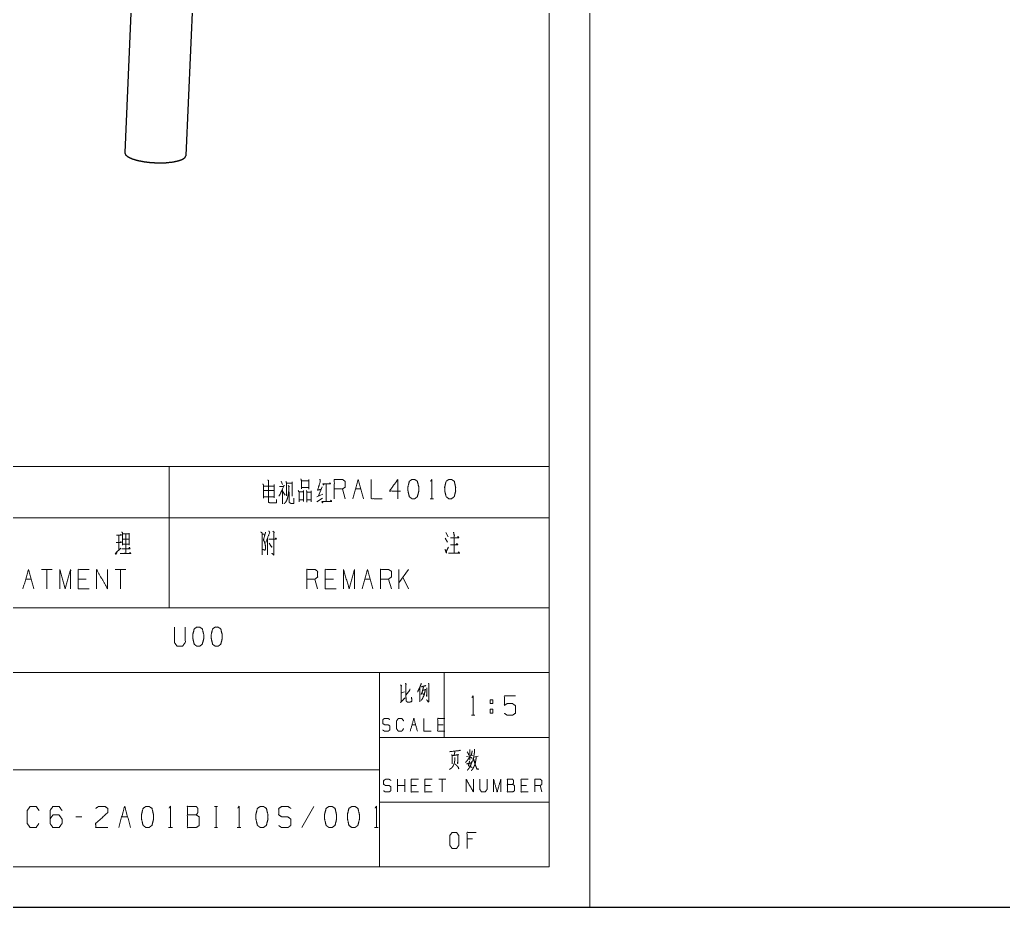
# Model space of a CAD drawing. Header units: millimetres. Extents: x 2210 to 79821, y -19430 to 2344.
# Drawn here: x 5725.2 to 5846.8, y 1492.8 to 1602.5 of the extents above; entities that cross this region are included whole.
import ezdxf

# ---------------------------------------------------------------- set-up
doc = ezdxf.new("R2010")
doc.units = ezdxf.units.MM
doc.layers.add('101', color=7, linetype='Continuous', true_color=0xffffff)

msp = doc.modelspace()

# ---------------------------------------------------------------- linework, layer by layer
msp.add_line((2209.78, 1492.82), (13049.16, 1492.82))
at = {"layer": '101', "color": 133, "linetype": 'Continuous', "lineweight": 18}
for p, q in [((5795.68, 1492.82), (5795.68, 1789.82)), ((5790.68, 1497.82), (5790.68, 1784.82)), ((5610.68, 1529.82), (5790.68, 1529.82)), ((5610.68, 1521.82), (5790.68, 1521.82)), ((5769.68, 1521.82), (5769.68, 1497.82)), ((5777.68, 1521.82), (5777.68, 1513.82)), ((5769.68, 1513.82), (5790.68, 1513.82)), ((5660.68, 1509.82), (5769.68, 1509.82)), ((5769.68, 1505.82), (5790.68, 1505.82)), ((5400.68, 1497.82), (5790.68, 1497.82)), ((5610.68, 1497.82), (5790.68, 1497.82)), ((5375.68, 1492.82), (5795.68, 1492.82))]:
    msp.add_line(p, q, dxfattribs=at)
at = {"layer": '101', "color": 92, "linetype": 'Continuous', "lineweight": 25}
for p, q in [((5742.31, 1680.29), (5738.2, 1586.05)), ((5745.79, 1585.72), (5749.88, 1679.42))]:
    msp.add_line(p, q, dxfattribs=at)
at = {"layer": '101', "color": 72, "linetype": 'Continuous', "lineweight": 18}
for p, q in [((5713.68, 1547.28), (5743.68, 1547.28)), ((5743.68, 1547.28), (5743.68, 1540.93)), ((5743.68, 1547.28), (5790.68, 1547.28)), ((5790.68, 1547.28), (5790.68, 1540.93)), ((5755.36, 1544.85), (5756.63, 1544.85)), ((5756.67, 1545.05), (5756.67, 1543.42)), ((5757.55, 1545.47), (5757.7, 1545.05)), ((5762.61, 1544.77), (5762.17, 1543.67)), ((5763.12, 1545.05), (5763.12, 1543)), ((5765.45, 1543.3), (5765.12, 1544.5)), ((5766.72, 1544.5), (5767.39, 1544.5)), ((5755.36, 1544.32), (5756.63, 1544.32)), ((5755.38, 1543.52), (5756.63, 1543.52)), ((5757.72, 1544.22), (5758.02, 1543.75)), ((5761.94, 1542.9), (5762.66, 1543.37)), ((5761.96, 1543.52), (5762.68, 1543.85)), ((5775.95, 1543.3), (5776.38, 1543.3)), ((5713.68, 1540.93), (5743.68, 1540.93)), ((5743.68, 1540.93), (5743.68, 1529.82)), ((5743.68, 1540.93), (5790.68, 1540.93)), ((5790.68, 1540.93), (5790.68, 1529.82)), ((5737.49, 1538.77), (5737.49, 1536.95)), ((5755.2, 1538.92), (5755.55, 1538.92)), ((5755.85, 1538.42), (5755.85, 1536.35)), ((5756.52, 1539.27), (5756.7, 1539.12)), ((5777.8, 1538.42), (5778.1, 1537.95)), ((5777.89, 1539.12), (5778.19, 1538.57)), ((5737.93, 1538.3), (5738.71, 1538.3)), ((5729.24, 1534.56), (5727.89, 1534.56)), ((5728.56, 1534.56), (5728.56, 1532.18)), ((5738.34, 1534.56), (5737, 1534.56)), ((5737.67, 1534.56), (5737.67, 1532.18)), ((5773.26, 1534.56), (5772.09, 1532.91)), ((5772.09, 1532.18), (5772.09, 1534.56)), ((5773.26, 1532.18), (5772.59, 1533.61)), ((5725.95, 1533.38), (5726.62, 1533.38)), ((5733.45, 1533.38), (5732.45, 1533.38)), ((5762.05, 1532.18), (5761.72, 1533.38)), ((5763.99, 1533.38), (5762.99, 1533.38)), ((5767.87, 1533.38), (5768.55, 1533.38)), ((5771.16, 1532.18), (5770.82, 1533.38)), ((5713.68, 1529.82), (5743.68, 1529.82)), ((5743.68, 1529.82), (5790.68, 1529.82)), ((5772.46, 1519.32), (5772.78, 1519.44)), ((5781.05, 1516.56), (5781.48, 1516.56)), ((5783.37, 1517.29), (5783.7, 1517.29)), ((5783.37, 1517.29), (5783.37, 1516.81)), ((5773.72, 1515.38), (5774.16, 1515.38)), ((5777.56, 1515.38), (5776.89, 1515.38)), ((5780.46, 1511.45), (5781.25, 1511.62)), ((5781.36, 1511.39), (5781.91, 1511.51)), ((5771.92, 1507.07), (5771.92, 1508.64)), ((5772.81, 1507.07), (5772.81, 1508.64)), ((5777.9, 1508.64), (5777.01, 1508.64)), ((5777.46, 1508.64), (5777.46, 1507.07)), ((5772.81, 1507.87), (5771.92, 1507.87)), ((5774.28, 1507.87), (5773.62, 1507.87)), ((5775.98, 1507.87), (5775.31, 1507.87)), ((5787.86, 1507.87), (5787.19, 1507.87)), ((5789.78, 1507.07), (5789.56, 1507.87)), ((5749.31, 1505.29), (5749.68, 1505.29)), ((5749.51, 1505.29), (5749.51, 1502.67)), ((5761.56, 1505.29), (5760.08, 1502.67)), ((5732.91, 1503.99), (5732.17, 1503.99)), ((5737.82, 1503.99), (5738.56, 1503.99)), ((5743.62, 1502.67), (5744.09, 1502.67)), ((5749.31, 1502.67), (5749.68, 1502.67)), ((5752.1, 1502.67), (5752.57, 1502.67)), ((5769.07, 1502.67), (5769.54, 1502.67)), ((5781.2, 1501.28), (5780.52, 1501.28))]:
    msp.add_line(p, q, dxfattribs=at)
at = {"layer": '101', "color": 92, "linetype": 'Continuous', "lineweight": 25}
msp.add_open_spline([(5738.2, 1586.05), (5738.3, 1585.79), (5738.61, 1585.53), (5739.12, 1585.29), (5739.8, 1585.09), (5740.61, 1584.93), (5741.49, 1584.83), (5742.41, 1584.79), (5743.3, 1584.81), (5744.12, 1584.9), (5744.81, 1585.04), (5745.34, 1585.23), (5745.67, 1585.47), (5745.79, 1585.72)], degree=1, knots=[0, 0, 0.034271, 0.083561, 0.151764, 0.237387, 0.336661, 0.444577, 0.555449, 0.663363, 0.762636, 0.848254, 0.91645, 0.965735, 1, 1], dxfattribs=at)
at = {"layer": '101', "color": 72, "linetype": 'Continuous', "lineweight": 18}
for points, knots in [([(5755.87, 1545.65), (5755.96, 1545.55), (5755.96, 1542.92), (5756.01, 1542.82), (5756.17, 1542.8), (5756.95, 1542.8), (5756.95, 1543.2)], [0, 0, 0.031698, 0.655157, 0.682037, 0.720284, 0.904996, 1, 1]), ([(5759.98, 1545.75), (5760.05, 1545.5), (5760.05, 1544.52), (5760.05, 1544.7), (5760.97, 1544.7), (5760.97, 1544.47), (5760.97, 1545.65), (5760.97, 1545.52), (5760.05, 1545.52)], [0, 0, 0.054432, 0.258706, 0.29537, 0.487932, 0.535072, 0.781249, 0.807438, 1, 1]), ([(5762.33, 1545.7), (5762.38, 1545.42), (5762.03, 1544.35), (5762.52, 1544.47)], [0, 0, 0.145701, 0.734427, 1, 1]), ([(5764.11, 1543.3), (5764.11, 1545.67), (5765.12, 1545.67), (5765.45, 1545.45), (5765.45, 1544.72), (5765.12, 1544.5), (5764.11, 1544.5)], [0, 0, 0.400951, 0.571036, 0.639278, 0.761673, 0.829915, 1, 1]), ([(5766.39, 1543.3), (5767.06, 1545.67), (5767.73, 1543.3)], [0, 0, 0.499999, 1, 1]), ([(5768.66, 1545.67), (5768.66, 1543.3), (5770.01, 1543.3)], [0, 0, 0.638733, 1, 1]), ([(5772.28, 1544.25), (5770.94, 1544.25), (5771.95, 1545.67), (5771.95, 1543.3)], [0, 0, 0.245869, 0.565295, 1, 1]), ([(5774.05, 1543.3), (5774.38, 1543.55), (5774.56, 1544.25), (5774.56, 1544.72), (5774.38, 1545.45), (5774.05, 1545.67), (5773.71, 1545.67), (5773.38, 1545.45), (5773.2, 1544.72), (5773.22, 1544.25), (5773.38, 1543.55), (5773.71, 1543.3), (5774.05, 1543.3)], [0, 0, 0.067524, 0.18397, 0.260582, 0.380942, 0.446139, 0.500302, 0.565504, 0.685862, 0.762527, 0.878308, 0.945837, 1, 1]), ([(5776.02, 1545.47), (5776.16, 1545.67), (5776.16, 1543.3)], [0, 0, 0.093495, 1, 1]), ([(5778.6, 1543.3), (5778.94, 1543.55), (5779.11, 1544.25), (5779.11, 1544.72), (5778.94, 1545.45), (5778.6, 1545.67), (5778.26, 1545.67), (5777.93, 1545.45), (5777.75, 1544.72), (5777.77, 1544.25), (5777.93, 1543.55), (5778.26, 1543.3), (5778.6, 1543.3)], [0, 0, 0.067525, 0.183972, 0.260585, 0.380946, 0.446143, 0.500306, 0.565503, 0.685864, 0.76253, 0.878312, 0.945837, 1, 1]), ([(5755.27, 1545.15), (5755.34, 1545), (5755.34, 1543.37)], [0, 0, 0.092597, 1, 1]), ([(5757.33, 1544.8), (5757.83, 1544.8), (5757.92, 1544.95), (5757.28, 1543.62), (5757.7, 1544.45), (5757.7, 1542.67)], [0, 0, 0.102218, 0.138179, 0.441776, 0.633382, 1, 1]), ([(5758.41, 1544.92), (5758.55, 1544.82), (5758.47, 1544.82), (5758.47, 1544.2), (5758.41, 1543.77), (5758.36, 1543.5), (5758.27, 1543.2), (5758.13, 1542.92), (5757.9, 1542.67)], [0, 0, 0.067741, 0.102315, 0.346795, 0.514328, 0.623882, 0.746214, 0.867178, 1, 1]), ([(5758.13, 1545.42), (5758.2, 1545.25), (5758.2, 1543.65)], [0, 0, 0.105514, 1, 1]), ([(5758.2, 1545.2), (5758.91, 1545.2), (5758.91, 1545.37), (5758.91, 1543.6)], [0, 0, 0.266094, 0.331958, 1, 1]), ([(5762.86, 1545.07), (5762.77, 1545), (5762.7, 1545.12), (5763.65, 1545.12), (5763.58, 1545.25), (5763.51, 1545.12)], [0, 0, 0.077218, 0.17288, 0.808676, 0.904338, 1, 1]), ([(5758.52, 1544.12), (5758.52, 1542.85), (5758.64, 1542.77), (5758.8, 1542.7), (5759.1, 1542.7), (5759.1, 1543.35)], [0, 0, 0.500781, 0.55761, 0.626688, 0.744702, 1, 1]), ([(5759.66, 1544.3), (5759.75, 1544.12), (5759.75, 1542.92), (5759.75, 1543.15), (5760.3, 1543.15), (5760.3, 1542.95), (5760.3, 1544.3), (5760.3, 1544.17), (5759.75, 1544.17)], [0, 0, 0.044639, 0.317869, 0.369099, 0.493859, 0.539397, 0.84678, 0.87524, 1, 1]), ([(5760.65, 1544.32), (5760.72, 1544.17), (5760.72, 1542.85), (5760.72, 1543.17), (5761.24, 1543.17), (5761.24, 1542.92), (5761.24, 1544.25), (5761.24, 1544.12), (5760.74, 1544.12)], [0, 0, 0.036663, 0.329593, 0.401444, 0.514757, 0.570026, 0.862955, 0.89059, 1, 1]), ([(5762.72, 1542.92), (5762.63, 1542.8), (5762.58, 1542.95), (5763.78, 1542.95), (5763.71, 1543.12), (5763.65, 1543)], [0, 0, 0.083253, 0.169787, 0.823494, 0.926146, 1, 1]), ([(5737.17, 1538.8), (5737.78, 1538.8), (5737.71, 1538.9), (5737.67, 1538.77)], [0, 0, 0.704243, 0.847777, 1, 1]), ([(5737.85, 1539.2), (5737.93, 1539.05), (5737.93, 1537.55), (5737.93, 1537.67), (5738.75, 1537.67), (5738.75, 1537.55), (5738.75, 1539.05), (5738.75, 1538.95), (5737.93, 1538.95), (5738.32, 1538.95), (5738.32, 1536.55), (5737.62, 1536.55), (5738.96, 1536.55), (5738.87, 1536.6), (5738.85, 1536.65), (5738.75, 1536.5)], [0, 0, 0.016856, 0.162098, 0.174201, 0.252928, 0.265031, 0.410272, 0.419955, 0.498682, 0.536334, 0.76872, 0.837175, 0.967244, 0.977077, 0.982211, 1, 1]), ([(5755.02, 1539.2), (5755.18, 1539.05), (5755.18, 1536.35)], [0, 0, 0.074914, 1, 1]), ([(5755.62, 1539.15), (5755.34, 1538.2), (5755.45, 1538.02), (5755.52, 1537.85), (5755.59, 1537.5), (5755.59, 1537.07), (5755.52, 1536.92), (5755.27, 1537.05)], [0, 0, 0.379822, 0.458229, 0.530553, 0.667378, 0.830233, 0.893776, 1, 1]), ([(5756.01, 1539.35), (5756.12, 1539.12), (5755.64, 1537.9)], [0, 0, 0.159107, 1, 1]), ([(5756.03, 1538.3), (5756.95, 1538.3), (5756.88, 1538.45), (5756.82, 1538.32)], [0, 0, 0.752923, 0.888763, 1, 1]), ([(5756.63, 1539.17), (5756.63, 1536.35), (5756.37, 1536.57)], [0, 0, 0.890401, 1, 1]), ([(5778.94, 1538.42), (5778.94, 1536.57), (5778.23, 1536.57), (5779.62, 1536.57), (5779.48, 1536.72), (5779.4, 1536.57)], [0, 0, 0.426906, 0.590047, 0.912256, 0.959823, 1, 1]), ([(5778.46, 1538.45), (5779.52, 1538.45), (5779.4, 1538.65), (5779.34, 1538.47)], [0, 0, 0.717261, 0.876328, 1, 1]), ([(5778.85, 1539.17), (5778.94, 1538.7), (5778.95, 1538.8), (5778.9, 1538.57)], [0, 0, 0.592181, 0.716658, 1, 1]), ([(5737.25, 1536.67), (5737.09, 1536.42), (5737.02, 1536.5), (5737.71, 1537.2)], [0, 0, 0.214427, 0.289033, 1, 1]), ([(5737.16, 1537.87), (5737.78, 1537.87), (5737.71, 1538.02), (5737.67, 1537.9)], [0, 0, 0.676561, 0.857934, 1, 1]), ([(5737.85, 1537.12), (5738.85, 1537.12), (5738.78, 1537.3), (5738.71, 1537.15)], [0, 0, 0.739673, 0.878255, 1, 1]), ([(5756.05, 1537.82), (5756.37, 1537.3), (5756.38, 1537.4), (5756.29, 1537.42)], [0, 0, 0.760418, 0.886215, 1, 1]), ([(5777.8, 1537.05), (5777.98, 1536.55), (5777.95, 1536.77), (5778.21, 1537.3)], [0, 0, 0.39393, 0.563113, 1, 1]), ([(5778.48, 1537.62), (5779.36, 1537.62), (5779.27, 1537.77), (5779.18, 1537.65)], [0, 0, 0.729813, 0.873574, 1, 1]), ([(5725.62, 1532.18), (5726.29, 1534.56), (5726.96, 1532.18)], [0, 0, 0.499999, 1, 1]), ([(5730.17, 1532.18), (5730.17, 1534.56), (5730.84, 1532.18), (5731.51, 1534.56), (5731.51, 1532.18)], [0, 0, 0.245192, 0.500001, 0.754808, 1, 1]), ([(5733.79, 1532.18), (5732.45, 1532.18), (5732.45, 1534.56), (5733.79, 1534.56)], [0, 0, 0.26539, 0.73461, 1, 1]), ([(5734.72, 1532.18), (5734.72, 1534.56), (5736.06, 1532.18), (5736.06, 1534.56)], [0, 0, 0.317574, 0.682426, 1, 1]), ([(5760.71, 1532.18), (5760.71, 1534.56), (5761.72, 1534.56), (5762.05, 1534.33), (5762.05, 1533.61), (5761.72, 1533.38), (5760.71, 1533.38)], [0, 0, 0.400952, 0.571031, 0.639278, 0.761674, 0.829922, 1, 1]), ([(5764.33, 1532.18), (5762.99, 1532.18), (5762.99, 1534.56), (5764.33, 1534.56)], [0, 0, 0.26539, 0.73461, 1, 1]), ([(5765.26, 1532.18), (5765.26, 1534.56), (5765.93, 1532.18), (5766.61, 1534.56), (5766.61, 1532.18)], [0, 0, 0.245192, 0.499999, 0.754808, 1, 1]), ([(5769.82, 1532.18), (5769.82, 1534.56), (5770.82, 1534.56), (5771.16, 1534.33), (5771.16, 1533.61), (5770.82, 1533.38), (5769.82, 1533.38)], [0, 0, 0.400951, 0.571036, 0.639278, 0.761673, 0.829915, 1, 1]), ([(5744.35, 1527.45), (5744.35, 1525.55), (5744.67, 1525.07), (5745.34, 1525.07), (5745.69, 1525.55), (5745.69, 1527.45)], [0, 0, 0.337152, 0.4386, 0.55778, 0.662848, 1, 1]), ([(5747.46, 1525.07), (5747.79, 1525.32), (5747.97, 1526.02), (5747.97, 1526.5), (5747.79, 1527.22), (5747.46, 1527.45), (5747.12, 1527.45), (5746.79, 1527.22), (5746.61, 1526.5), (5746.63, 1526.02), (5746.79, 1525.32), (5747.12, 1525.07), (5747.46, 1525.07)], [0, 0, 0.067525, 0.183972, 0.260585, 0.380946, 0.446143, 0.500306, 0.565503, 0.685864, 0.76253, 0.878312, 0.945837, 1, 1]), ([(5749.73, 1525.07), (5750.07, 1525.32), (5750.25, 1526.02), (5750.25, 1526.5), (5750.07, 1527.22), (5749.73, 1527.45), (5749.4, 1527.45), (5749.06, 1527.22), (5748.89, 1526.5), (5748.9, 1526.02), (5749.06, 1525.32), (5749.4, 1525.07), (5749.73, 1525.07)], [0, 0, 0.067524, 0.183969, 0.260581, 0.380939, 0.446136, 0.500306, 0.565502, 0.68586, 0.762526, 0.878306, 0.94583, 1, 1]), ([(5772.3, 1520.29), (5772.44, 1520.17), (5772.36, 1520.21), (5772.39, 1518.22), (5772.3, 1518.14), (5772.85, 1518.7)], [0, 0, 0.060255, 0.090729, 0.71461, 0.752496, 1, 1]), ([(5772.9, 1520.52), (5773.02, 1520.37), (5772.97, 1520.42), (5772.97, 1519.55), (5772.97, 1518.86), (5772.97, 1518.76), (5772.99, 1518.37), (5773.03, 1518.26), (5773.09, 1518.2), (5773.22, 1518.16), (5773.48, 1518.18), (5773.67, 1518.24), (5773.69, 1518.26), (5773.66, 1518.8)], [0, 0, 0.050887, 0.067371, 0.30486, 0.491459, 0.519732, 0.627242, 0.657953, 0.681265, 0.71898, 0.791172, 0.845841, 0.852765, 1, 1]), ([(5774.86, 1520.52), (5774.84, 1520.42), (5774.67, 1519.96), (5774.52, 1519.69), (5774.41, 1519.44)], [0, 0, 0.089072, 0.504979, 0.766001, 1, 1]), ([(5774.87, 1520.11), (5774.9, 1520.08), (5774.93, 1520.08), (5775.44, 1520.21), (5775.4, 1520.21), (5775.33, 1520.17)], [0, 0, 0.049781, 0.090425, 0.822292, 0.883256, 1, 1]), ([(5775.75, 1520.5), (5775.81, 1520.42), (5775.78, 1520.4), (5775.8, 1518.35), (5775.8, 1518.33), (5775.78, 1518.2), (5775.75, 1518.16), (5775.52, 1518.47), (5775.75, 1518.18), (5775.78, 1518.26)], [0, 0, 0.031372, 0.042462, 0.676473, 0.682877, 0.721567, 0.737252, 0.857566, 0.97283, 1, 1]), ([(5772.97, 1519.05), (5773.4, 1519.59), (5773.47, 1519.77)], [0, 0, 0.77398, 1, 1]), ([(5774.7, 1519.96), (5774.68, 1518.2), (5774.67, 1518.33), (5774.67, 1518.35), (5774.68, 1518.53)], [0, 0, 0.841012, 0.900786, 0.910681, 1, 1]), ([(5775.11, 1520.04), (5775.12, 1520), (5775.05, 1519.71), (5774.98, 1519.44), (5774.9, 1519.26), (5774.84, 1519.11)], [0, 0, 0.044891, 0.350478, 0.63559, 0.840224, 1, 1]), ([(5775.11, 1519.65), (5775.4, 1519.71), (5775.37, 1519.77), (5775.34, 1519.55), (5775.28, 1519.34), (5775.25, 1519.17), (5775.2, 1519.01), (5775.12, 1518.86), (5775.05, 1518.7), (5774.98, 1518.57), (5774.9, 1518.43), (5774.84, 1518.37)], [0, 0, 0.158182, 0.194476, 0.315843, 0.429568, 0.518472, 0.611327, 0.697145, 0.792857, 0.869066, 0.954883, 1, 1]), ([(5774.96, 1519.34), (5775.09, 1519.22), (5775.12, 1519.11)], [0, 0, 0.6273, 1, 1]), ([(5775.53, 1519.94), (5775.56, 1519.9), (5775.53, 1519.88), (5775.53, 1518.88), (5775.52, 1518.99), (5775.53, 1519.11)], [0, 0, 0.038712, 0.066084, 0.824707, 0.904517, 1, 1]), ([(5781.12, 1518.74), (5781.27, 1518.94), (5781.27, 1516.56)], [0, 0, 0.093487, 1, 1]), ([(5785.13, 1516.79), (5785.47, 1516.56), (5786.15, 1516.56), (5786.49, 1516.79), (5786.49, 1517.74), (5786.15, 1517.99), (5785.47, 1517.99), (5785.13, 1517.76), (5785.13, 1518.94), (5786.49, 1518.94)], [0, 0, 0.062226, 0.168341, 0.230572, 0.376815, 0.441268, 0.547382, 0.609609, 0.790489, 1, 1]), ([(5783.37, 1517.99), (5783.37, 1518.46), (5783.7, 1518.46), (5783.7, 1517.99), (5783.37, 1517.99)], [0, 0, 0.292916, 0.5, 0.792916, 1, 1]), ([(5783.7, 1517.29), (5783.7, 1516.81), (5783.37, 1516.81)], [0, 0, 0.585831, 1, 1]), ([(5770.09, 1514.73), (5770.31, 1514.58), (5770.77, 1514.58), (5770.99, 1514.75), (5770.99, 1515.21), (5770.77, 1515.38), (5770.32, 1515.38), (5770.09, 1515.53), (5770.09, 1516.01), (5770.32, 1516.16), (5770.77, 1516.16), (5770.99, 1516.01)], [0, 0, 0.068029, 0.184052, 0.254519, 0.372336, 0.442804, 0.555843, 0.62637, 0.748396, 0.818923, 0.931962, 1, 1]), ([(5772.68, 1514.9), (5772.45, 1514.58), (5772.02, 1514.58), (5771.8, 1514.9), (5771.8, 1515.84), (5772.02, 1516.16), (5772.46, 1516.16), (5772.69, 1515.84)], [0, 0, 0.114571, 0.243364, 0.357935, 0.638587, 0.753157, 0.885429, 1, 1]), ([(5773.49, 1514.58), (5773.94, 1516.16), (5774.38, 1514.58)], [0, 0, 0.499998, 1, 1]), ([(5775.19, 1516.16), (5775.19, 1514.58), (5776.08, 1514.58)], [0, 0, 0.638737, 1, 1]), ([(5777.78, 1514.58), (5776.89, 1514.58), (5776.89, 1516.16), (5777.78, 1516.16)], [0, 0, 0.265388, 0.734612, 1, 1]), ([(5778.36, 1512.05), (5779.71, 1512.2), (5779.65, 1512.22), (5779.51, 1512.2)], [0, 0, 0.865805, 0.905503, 1, 1]), ([(5778.63, 1511.72), (5778.66, 1511.55), (5778.67, 1511.12), (5778.67, 1510.54), (5778.66, 1510.62), (5778.66, 1510.77)], [0, 0, 0.119124, 0.427226, 0.837796, 0.897358, 1, 1]), ([(5778.66, 1511.55), (5779.45, 1511.68), (5779.4, 1511.72), (5779.39, 1511.37), (5779.39, 1511), (5779.37, 1510.77), (5779.36, 1510.58), (5779.35, 1510.66), (5779.37, 1510.85)], [0, 0, 0.351984, 0.378534, 0.533493, 0.697426, 0.797814, 0.880033, 0.917028, 1, 1]), ([(5778.98, 1512.11), (5779.01, 1511.99), (5778.91, 1511.6)], [0, 0, 0.238945, 1, 1]), ([(5780.54, 1512.03), (5780.68, 1511.8), (5780.71, 1511.66)], [0, 0, 0.640218, 1, 1]), ([(5780.85, 1512.3), (5780.88, 1512.15), (5780.88, 1511.02), (5780.85, 1511.16), (5780.88, 1511.29)], [0, 0, 0.094654, 0.823642, 0.918295, 1, 1]), ([(5781.14, 1512.15), (5781.14, 1512.05), (5781.03, 1511.57)], [0, 0, 0.174306, 1, 1]), ([(5781.45, 1512.34), (5781.45, 1512.22), (5781.44, 1511.99), (5781.39, 1511.7), (5781.35, 1511.39), (5781.29, 1511.14), (5781.22, 1510.91), (5781.2, 1510.85)], [0, 0, 0.081859, 0.232245, 0.425429, 0.632112, 0.800316, 0.957949, 1, 1]), ([(5778.99, 1511.35), (5779.02, 1511.22), (5779.01, 1511.18), (5778.99, 1510.89), (5778.95, 1510.64), (5778.91, 1510.5), (5778.83, 1510.35), (5778.75, 1510.21), (5778.6, 1510.04), (5778.45, 1509.92), (5778.34, 1509.86)], [0, 0, 0.073225, 0.098424, 0.26494, 0.409696, 0.496582, 0.589746, 0.686975, 0.813798, 0.923947, 1, 1]), ([(5779.07, 1510.5), (5779.27, 1510.31), (5779.39, 1510.19), (5779.45, 1510.11), (5779.49, 1509.94), (5779.4, 1510.15)], [0, 0, 0.292982, 0.473564, 0.580848, 0.762106, 1, 1]), ([(5780.87, 1511.47), (5780.74, 1511.24), (5780.6, 1511.04), (5780.47, 1510.87), (5780.34, 1510.73)], [0, 0, 0.287233, 0.555137, 0.786183, 1, 1]), ([(5780.46, 1510.54), (5781.09, 1510.68), (5781.1, 1510.87), (5781.1, 1510.79), (5781.03, 1510.54), (5780.93, 1510.27), (5780.82, 1510.06), (5780.71, 1509.94), (5780.6, 1509.82), (5780.53, 1509.75)], [0, 0, 0.304469, 0.392577, 0.431617, 0.55371, 0.68947, 0.798366, 0.878841, 0.95475, 1, 1]), ([(5780.84, 1510.89), (5780.68, 1510.31), (5780.78, 1510.27), (5780.9, 1510.23), (5781.01, 1510.17), (5781.16, 1510.08)], [0, 0, 0.529111, 0.626299, 0.735529, 0.852099, 1, 1]), ([(5780.88, 1511.43), (5781.06, 1511.31), (5781.14, 1511.2)], [0, 0, 0.613114, 1, 1]), ([(5781.66, 1511.39), (5781.61, 1511.04), (5781.57, 1510.79), (5781.53, 1510.58), (5781.47, 1510.4), (5781.35, 1510.15), (5781.25, 1509.96), (5781.13, 1509.79), (5781.04, 1509.71)], [0, 0, 0.194372, 0.332632, 0.448613, 0.555646, 0.70616, 0.822691, 0.933849, 1, 1]), ([(5781.34, 1511.12), (5781.36, 1511.08), (5781.51, 1510.5), (5781.61, 1510.23), (5781.72, 1509.94), (5781.75, 1509.88), (5781.96, 1509.9), (5781.75, 1509.92), (5781.67, 1510.04)], [0, 0, 0.026719, 0.341744, 0.493482, 0.655463, 0.691641, 0.807838, 0.924035, 1, 1]), ([(5770.21, 1507.22), (5770.43, 1507.07), (5770.89, 1507.07), (5771.11, 1507.24), (5771.11, 1507.7), (5770.89, 1507.87), (5770.44, 1507.87), (5770.21, 1508.01), (5770.21, 1508.49), (5770.44, 1508.64), (5770.89, 1508.64), (5771.11, 1508.49)], [0, 0, 0.068036, 0.184055, 0.25452, 0.372334, 0.442799, 0.555845, 0.626371, 0.748393, 0.818918, 0.931964, 1, 1]), ([(5774.51, 1507.07), (5773.62, 1507.07), (5773.62, 1508.64), (5774.51, 1508.64)], [0, 0, 0.265394, 0.734606, 1, 1]), ([(5776.2, 1507.07), (5775.31, 1507.07), (5775.31, 1508.64), (5776.2, 1508.64)], [0, 0, 0.265394, 0.734606, 1, 1]), ([(5780.41, 1507.07), (5780.41, 1508.64), (5781.3, 1507.07), (5781.3, 1508.64)], [0, 0, 0.317573, 0.682427, 1, 1]), ([(5782.1, 1508.64), (5782.1, 1507.39), (5782.31, 1507.07), (5782.76, 1507.07), (5782.99, 1507.39), (5782.99, 1508.64)], [0, 0, 0.337149, 0.438598, 0.557784, 0.662851, 1, 1]), ([(5783.8, 1507.07), (5783.8, 1508.64), (5784.24, 1507.07), (5784.69, 1508.64), (5784.69, 1507.07)], [0, 0, 0.245192, 0.5, 0.754808, 1, 1]), ([(5785.5, 1508.01), (5785.5, 1508.64), (5786.16, 1508.64), (5786.27, 1508.49), (5786.27, 1508.18), (5786.16, 1508.01), (5785.5, 1508.01), (5785.5, 1507.07), (5786.15, 1507.07), (5786.38, 1507.22), (5786.38, 1507.87), (5786.16, 1508.01)], [0, 0, 0.115916, 0.238849, 0.272472, 0.33043, 0.366587, 0.48952, 0.663395, 0.784172, 0.83349, 0.952457, 1, 1]), ([(5788.08, 1507.07), (5787.19, 1507.07), (5787.19, 1508.64), (5788.08, 1508.64)], [0, 0, 0.265394, 0.734606, 1, 1]), ([(5788.89, 1507.07), (5788.89, 1508.64), (5789.56, 1508.64), (5789.78, 1508.49), (5789.78, 1508.01), (5789.56, 1507.87), (5788.89, 1507.87)], [0, 0, 0.400946, 0.571033, 0.639276, 0.76167, 0.829914, 1, 1]), ([(5727.6, 1503.19), (5727.23, 1502.67), (5726.51, 1502.67), (5726.14, 1503.19), (5726.14, 1504.77), (5726.51, 1505.29), (5727.25, 1505.29), (5727.62, 1504.77)], [0, 0, 0.114569, 0.243366, 0.357935, 0.638584, 0.753153, 0.885431, 1, 1]), ([(5728.97, 1503.72), (5729.32, 1504.24), (5730.08, 1504.24), (5730.45, 1503.72), (5730.45, 1503.19), (5730.08, 1502.67), (5729.32, 1502.67), (5728.97, 1503.19), (5728.97, 1504.77), (5729.32, 1505.29), (5730.08, 1505.29), (5730.45, 1504.77)], [0, 0, 0.076963, 0.169761, 0.248073, 0.312018, 0.390331, 0.483128, 0.560091, 0.751927, 0.82889, 0.921688, 1, 1]), ([(5734.62, 1505.04), (5734.97, 1505.29), (5735.74, 1505.29), (5736.11, 1505.04), (5736.11, 1504.52), (5734.6, 1503.19), (5734.62, 1502.67), (5736.11, 1502.67)], [0, 0, 0.069692, 0.192977, 0.265273, 0.350227, 0.674741, 0.759753, 1, 1]), ([(5741.2, 1502.67), (5741.57, 1502.95), (5741.76, 1503.72), (5741.76, 1504.24), (5741.57, 1505.04), (5741.2, 1505.29), (5740.83, 1505.29), (5740.46, 1505.04), (5740.26, 1504.24), (5740.28, 1503.72), (5740.46, 1502.95), (5740.83, 1502.67), (5741.2, 1502.67)], [0, 0, 0.06753, 0.183974, 0.260586, 0.380945, 0.446147, 0.500311, 0.565508, 0.685867, 0.762531, 0.878311, 0.945836, 1, 1]), ([(5743.69, 1505.07), (5743.85, 1505.29), (5743.85, 1502.67)], [0, 0, 0.093489, 1, 1]), ([(5745.94, 1504.24), (5745.94, 1505.29), (5747.05, 1505.29), (5747.23, 1505.04), (5747.23, 1504.52), (5747.05, 1504.24), (5745.94, 1504.24), (5745.94, 1502.67), (5747.03, 1502.67), (5747.4, 1502.92), (5747.4, 1503.99), (5747.05, 1504.24)], [0, 0, 0.115917, 0.238847, 0.272469, 0.330428, 0.366584, 0.489513, 0.663389, 0.784162, 0.833485, 0.952453, 1, 1]), ([(5752.18, 1505.07), (5752.34, 1505.29), (5752.34, 1502.67)], [0, 0, 0.093489, 1, 1]), ([(5755.34, 1502.67), (5755.71, 1502.95), (5755.91, 1503.72), (5755.91, 1504.24), (5755.71, 1505.04), (5755.34, 1505.29), (5754.97, 1505.29), (5754.6, 1505.04), (5754.4, 1504.24), (5754.42, 1503.72), (5754.6, 1502.95), (5754.97, 1502.67), (5755.34, 1502.67)], [0, 0, 0.067525, 0.183971, 0.260584, 0.380944, 0.446141, 0.500306, 0.565504, 0.685864, 0.762529, 0.87831, 0.945835, 1, 1]), ([(5757.23, 1502.92), (5757.6, 1502.67), (5758.37, 1502.67), (5758.74, 1502.95), (5758.74, 1503.72), (5758.37, 1503.99), (5757.62, 1503.99), (5757.23, 1504.24), (5757.23, 1505.04), (5757.62, 1505.29), (5758.37, 1505.29), (5758.74, 1505.04)], [0, 0, 0.068036, 0.184054, 0.254519, 0.372335, 0.4428, 0.555843, 0.62637, 0.748394, 0.818921, 0.931964, 1, 1]), ([(5763.83, 1502.67), (5764.2, 1502.95), (5764.39, 1503.72), (5764.39, 1504.24), (5764.2, 1505.04), (5763.83, 1505.29), (5763.46, 1505.29), (5763.09, 1505.04), (5762.89, 1504.24), (5762.91, 1503.72), (5763.09, 1502.95), (5763.46, 1502.67), (5763.83, 1502.67)], [0, 0, 0.067525, 0.18397, 0.260581, 0.38094, 0.446137, 0.500301, 0.565503, 0.685862, 0.762526, 0.878306, 0.945836, 1, 1]), ([(5766.66, 1502.67), (5767.03, 1502.95), (5767.22, 1503.72), (5767.22, 1504.24), (5767.03, 1505.04), (5766.66, 1505.29), (5766.29, 1505.29), (5765.91, 1505.04), (5765.72, 1504.24), (5765.74, 1503.72), (5765.91, 1502.95), (5766.29, 1502.67), (5766.66, 1502.67)], [0, 0, 0.067525, 0.183971, 0.260584, 0.380944, 0.446141, 0.500306, 0.565504, 0.685864, 0.762529, 0.87831, 0.945835, 1, 1]), ([(5769.15, 1505.07), (5769.31, 1505.29), (5769.31, 1502.67)], [0, 0, 0.093489, 1, 1]), ([(5778.67, 1500.1), (5779.23, 1500.1), (5779.51, 1500.5), (5779.51, 1501.68), (5779.23, 1502.07), (5778.67, 1502.07), (5778.38, 1501.68), (5778.38, 1500.5), (5778.67, 1500.1)], [0, 0, 0.102683, 0.191619, 0.409477, 0.498413, 0.601096, 0.691619, 0.909477, 1, 1]), ([(5780.52, 1500.1), (5780.52, 1502.07), (5781.63, 1502.07)], [0, 0, 0.638735, 1, 1])]:
    msp.add_open_spline(points, degree=1, knots=knots, dxfattribs=at)
for points in [[(5767.54, 1532.18), (5768.21, 1534.56), (5768.88, 1532.18)], [(5737.45, 1502.67), (5738.19, 1505.29), (5738.93, 1502.67)]]:
    msp.add_open_spline(points, degree=1, dxfattribs=at)

doc.saveas('drawing.dxf')
